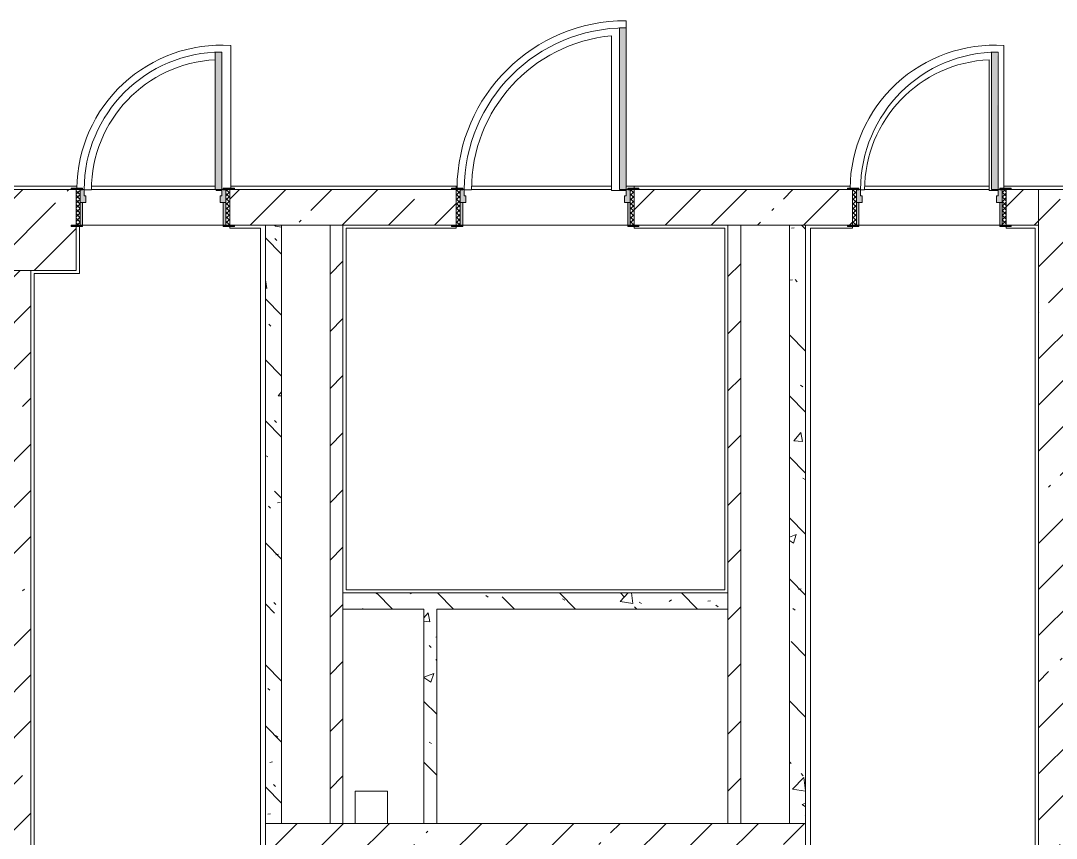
# Model space of a CAD drawing. Header units: millimetres. Extents: x 81494 to 296443, y -8553 to 29000.
# Drawn here: x 235001 to 241403, y 3888 to 8944 of the extents above; entities that cross this region are included whole.
import ezdxf

# ---------------------------------------------------------------- set-up
doc = ezdxf.new("R2010")
doc.units = ezdxf.units.MM
for name, color, linetype, lineweight, true_color in [('A-DOOR-5', 7, 'Continuous', 5, 0xe2e2e2), ('A-DOOR-6', 7, 'Continuous', 5, 0xaaaaaa), ('A-DOOR-FRAM-4', 7, 'Continuous', 5, 0xe2e2e2), ('A-DOOR-FRAM-5', 7, 'Continuous', 5, 0xaaaaaa), ('A-FLOR-2', 7, 'Continuous', 5, 0xaaaaaa), ('I-WALL-5', 7, 'Continuous', 5, 0x787878)]:
    doc.layers.add(name, color=color, linetype=linetype, lineweight=lineweight, true_color=true_color)
for name, color, linetype, lineweight in [('A-WALL', 7, 'Continuous', 9), ('I-WALL-3', 7, 'Continuous', 5), ('S-COLS-1', 7, 'Continuous', 5)]:
    doc.layers.add(name, color=color, linetype=linetype, lineweight=lineweight)
pattern_1 = [(45, (169433.17, 0), (-285.1231, 285.1231), []), (45, (169718.3, 0), (-285.1231, 285.1231), [504.031, -100.806, 16.764, -84.042])]
pattern_2 = [(45, (169433.17, 0), (-176.7767, 176.7767), [])]
pattern_3 = [(135, (169433.17, 0), (-377.1708, -377.1708), [533.4, -88.9, 17.78, -88.9]), (135, (169433.17, 376.94), (-377.1708, -377.1708), []), (50, (169433.17, 0), (637.6445, -55.7866), [66.675, -733.425]), (355, (169433.2, 0), (-123.3494, 668.699), [53.34, -586.74]), (100.451, (169486.3, -4.65), (514.299, 612.908), [56.665, -623.315]), (46.184, (169433.2, 177.8), (948.7764, -147.15), [100.012, -1100.137]), (96.636, (169512.2, 165.5), (830.909, 865.997), [84.998, -934.973]), (351.184, (169433.2, 177.8), (830.918, 865.988), [80.01, -880.11]), (21, (169522.07, 133.35), (530.6506, -357.9283), [66.675, -733.425]), (326, (169522.1, 133.35), (216.308, 644.6585), [53.34, -586.74]), (71.451, (169566.3, 103.5), (746.9596, 286.7243), [56.665, -623.315]), (37.5, (169433.17, 0), (10.8105, 295.9426), [16.764, -562.864, 16.764, -578.866, -588.962]), (37.5, (169433.17, 0), (10.8105, 295.9426), [-1175.258, 16.764, -572.198]), (7.5, (169433.17, 0), (233.8692, 350.6318), [16.764, -322.834, 16.764, -549.529, -224.472]), (7.5, (169433.17, 0), (233.8692, 350.6318), [-905.891, 16.764, -207.708]), (327.5, (169234.92, 0), (474.5678, -20.0513), [16.764, -205.486, 16.764, -676.656, -920.115]), (327.5, (169234.92, 0), (474.5678, -20.0513), [-915.67, 16.764, -903.351]), (317.5, (169146.02, 0), (518.4522, 88.9934), [16.764, -272.161, 16.764, -443.738, -653.415]), (317.5, (169146.02, 0), (518.4522, 88.9934), [-749.427, 16.764, -636.651])]
pattern_4 = [(135, (1826.41, 174.685), (-14.14214, -14.14214), []), (225, (1826.41, 174.685), (14.14214, -14.14214), [])]
pattern_5 = [(45, (-296.384, 174.685), (-14.1421, 14.1421), []), (135, (-296.384, 174.685), (-14.1421, -14.1421), [])]

# ---------------------------------------------------------------- blocks, each defined once
blk = doc.blocks.new('BSC_Колонна _Прямоугольная - 500х500-V188-1_3_4_птичка')
at = {"layer": 'S-COLS-1'}
h = blk.add_hatch(dxfattribs=at)
h.set_pattern_fill('FP_113', color=256, style=0, pattern_type=2)
h.set_pattern_definition([(45, (-65660, -7650), (-285.1231, 285.1231), []), (45, (-65374.88, -7650), (-285.1231, 285.1231), [504.031, -100.806, 16.764, -84.042])])
h.paths.add_polyline_path([(-30, -250), (250, -250), (250, 22), (220, 22), (220, 30), (250, 30), (250, 250), (-250, 250), (-250, -250)])
for p, q in [((220, 250), (-250, 250)), ((-250, 250), (-250, -250)), ((250, -250), (250, 22)), ((-250, -250), (250, -250))]:
    blk.add_line(p, q, dxfattribs=at)
blk = doc.blocks.new('110_Дверь_СКБ_1Ст_Внутренняя1 - Д-7_л__950x2100h_Туалет-21784696-1_3_4_птичка')
at = {"layer": 'A-DOOR-5'}
h = blk.add_hatch(color=256, dxfattribs=at)
h.paths.add_polyline_path([(447.5, 30), (462.5, 30), (462.5, 110), (437.5, 110), (437.5, 70), (427.5, 70), (427.5, 30), (437.5, 30)])
h.paths.add_polyline_path([(-437.5, 30), (-402.5, 30), (-402.5, 70), (-412.5, 70), (-412.5, 110), (-437.5, 108), (-437.5, 87.1)])
at = {"layer": 'A-DOOR-6'}
h = blk.add_hatch(dxfattribs=at)
h.set_pattern_fill('FP_28', color=256, style=0, pattern_type=2)
h.set_pattern_definition(pattern_4)
h.paths.add_polyline_path([(467.9, -110), (487.5, -110), (487.5, 110), (462.5, 110), (462.5, -110)])
at = {"layer": 'A-DOOR-FRAM-4'}
for points in [[(437.5, 110), (431.8, 960), (397.5, 960), (397.5, 110)], [(-422.5, 110), (-422.5, 118), (-492.5, 117.6), (-492.5, 110), (-437.5, 110)], [(513.8, 110), (517.5, 110), (517.5, 118), (447.5, 118), (447.5, 110), (487.5, 110)], [(-422.5, -110), (-422.5, 30), (-437.5, 30), (-437.5, -110)], [(462.5, -110), (462.5, 30), (447.5, 30), (447.5, -110)], [(-422.5, -118), (-422.5, -110), (-492.5, -110), (-492.5, -118), (-437.5, -118)], [(480.2, -118), (517.5, -118), (517.5, -110), (447.5, -110), (447.5, -118), (467.9, -118)]]:
    blk.add_hatch(color=256, dxfattribs=at).paths.add_polyline_path(points)
at = {"layer": 'A-DOOR-FRAM-5'}
h = blk.add_hatch(dxfattribs=at)
h.set_pattern_fill('FP_29', color=256, style=0, pattern_type=2)
h.set_pattern_definition(pattern_5)
h.paths.add_polyline_path([(-462.5, -110), (-437.5, -110), (-437.5, 110), (-462.5, 108), (-462.5, 87.1)])
at = {"layer": 'A-DOOR-6'}
for p, q in [((437.5, 960), (397.5, 960)), ((397.5, 960), (397.5, 110)), ((437.5, 110), (437.5, 960)), ((397.5, 110), (437.5, 110))]:
    blk.add_line(p, q, dxfattribs=at)
blk.add_arc((437.5, 110), 850, 90, 180, dxfattribs=at)
at = {"layer": 'A-DOOR-FRAM-5'}
for p, q in [((-422.5, 118), (-492.5, 118)), ((-492.5, 118), (-492.5, 110)), ((-492.5, 110), (-422.5, 110)), ((-437.5, 110), (-462.5, 110)), ((-462.5, 110), (-462.5, -110)), ((-412.5, 110), (-437.5, 110)), ((-437.5, 110), (-437.5, 30)), ((-437.5, -110), (-437.5, 110)), ((-422.5, 110), (-437.5, 110)), ((-437.5, 110), (-437.5, 109)), ((-437.5, 109), (-422.5, 109)), ((-422.5, 110), (-422.5, 118)), ((-422.5, 109), (-422.5, 110)), ((-412.5, 70), (-412.5, 110)), ((-402.5, 70), (-412.5, 70)), ((-402.5, 30), (-402.5, 70)), ((437.5, 70), (427.5, 70)), ((427.5, 70), (427.5, 30)), ((437.5, 110), (437.5, 70)), ((462.5, 110), (437.5, 110)), ((517.5, 118), (447.5, 118)), ((447.5, 118), (447.5, 110)), ((462.5, 110), (447.5, 110)), ((447.5, 110), (447.5, 109)), ((447.5, 110), (517.5, 110)), ((447.5, 109), (462.5, 109)), ((462.5, 30), (462.5, 110)), ((487.5, 110), (462.5, 110)), ((462.5, 110), (462.5, -110)), ((462.5, 109), (462.5, 110)), ((487.5, -110), (487.5, 110)), ((517.5, 110), (517.5, 118)), ((-437.5, 30), (-402.5, 30)), ((-422.5, 30), (-437.5, 30)), ((-437.5, 30), (-437.5, -110)), ((-422.5, -110), (-422.5, 30)), ((427.5, 30), (462.5, 30)), ((462.5, 30), (447.5, 30)), ((447.5, 30), (447.5, -110)), ((462.5, -110), (462.5, 30)), ((-422.5, -110), (-492.5, -110)), ((-492.5, -110), (-492.5, -118)), ((-492.5, -118), (-422.5, -118)), ((-462.5, -110), (-437.5, -110)), ((-437.5, -110), (-422.5, -110)), ((-422.5, -118), (-422.5, -110)), ((447.5, -110), (462.5, -110)), ((517.5, -110), (447.5, -110)), ((447.5, -110), (447.5, -118)), ((447.5, -118), (517.5, -118)), ((462.5, -110), (487.5, -110)), ((517.5, -118), (517.5, -110))]:
    blk.add_line(p, q, dxfattribs=at)
blk = doc.blocks.new('110_Дверь_СКБ_1Ст_Внутренняя1 - Д-7_л__950x2100h_Туалет-V232-1_3_4_птичка')
at = {"layer": 'A-DOOR-5'}
h = blk.add_hatch(color=256, dxfattribs=at)
h.paths.add_polyline_path([(462.5, 30), (462.5, 110), (437.5, 110), (437.5, 70), (427.5, 70), (427.5, 30), (447.5, 30)])
h.paths.add_polyline_path([(-437.5, 30), (-402.5, 30), (-402.5, 70), (-412.5, 70), (-412.5, 110), (-437.5, 108), (-437.5, 87.1)])
at = {"layer": 'A-DOOR-6'}
h = blk.add_hatch(dxfattribs=at)
h.set_pattern_fill('FP_28', color=256, style=0, pattern_type=2)
h.set_pattern_definition(pattern_4)
h.paths.add_polyline_path([(462.5, -110), (487.5, -110), (487.5, 110), (462.5, 110), (462.5, 87.1)])
at = {"layer": 'A-DOOR-FRAM-4'}
for points in [[(403.5, 110), (437.5, 110), (437.5, 960), (397.5, 960), (397.5, 110)], [(-437.5, 110), (-422.5, 110), (-422.5, 118), (-492.5, 118), (-492.5, 110), (-442.5, 110)], [(462.5, 110), (517.5, 110), (517.5, 118), (447.5, 118), (447.5, 110)], [(-422.5, -110), (-422.5, 30), (-437.5, 30), (-437.5, -110)], [(462.5, -110), (462.5, 30), (447.5, 30), (447.5, -110)], [(-442.5, -118), (-422.5, -118), (-422.5, -110), (-492.5, -110), (-492.5, -118), (-462.5, -118)], [(447.5, -118), (517.5, -118), (517.5, -110), (447.5, -110)]]:
    blk.add_hatch(color=256, dxfattribs=at).paths.add_polyline_path(points)
at = {"layer": 'A-DOOR-FRAM-5'}
h = blk.add_hatch(dxfattribs=at)
h.set_pattern_fill('FP_29', color=256, style=0, pattern_type=2)
h.set_pattern_definition(pattern_5)
h.paths.add_polyline_path([(-462.5, -110), (-437.5, -110), (-442.5, 110), (-462.5, 110), (-462.5, 87.1)])
at = {"layer": 'A-DOOR-6'}
for p, q in [((437.5, 960), (397.5, 960)), ((397.5, 960), (397.5, 110)), ((437.5, 110), (437.5, 960)), ((397.5, 110), (437.5, 110))]:
    blk.add_line(p, q, dxfattribs=at)
blk.add_arc((437.5, 110), 850, 90, 180, dxfattribs=at)
at = {"layer": 'A-DOOR-FRAM-5'}
for p, q in [((-422.5, 118), (-492.5, 118)), ((-492.5, 118), (-492.5, 110)), ((-492.5, 110), (-422.5, 110)), ((-437.5, 110), (-462.5, 110)), ((-462.5, 110), (-462.5, -110)), ((-412.5, 110), (-437.5, 110)), ((-437.5, 110), (-437.5, 30)), ((-437.5, -110), (-437.5, 110)), ((-422.5, 110), (-437.5, 110)), ((-437.5, 110), (-437.5, 109)), ((-437.5, 109), (-422.5, 109)), ((-422.5, 110), (-422.5, 118)), ((-422.5, 109), (-422.5, 110)), ((-412.5, 70), (-412.5, 110)), ((-402.5, 70), (-412.5, 70)), ((-402.5, 30), (-402.5, 70)), ((437.5, 70), (427.5, 70)), ((427.5, 70), (427.5, 30)), ((437.5, 110), (437.5, 70)), ((462.5, 110), (437.5, 110)), ((517.5, 118), (447.5, 118)), ((447.5, 118), (447.5, 110)), ((462.5, 110), (447.5, 110)), ((447.5, 110), (447.5, 109)), ((447.5, 110), (517.5, 110)), ((447.5, 109), (462.5, 109)), ((462.5, 30), (462.5, 110)), ((487.5, 110), (462.5, 110)), ((462.5, 110), (462.5, -110)), ((462.5, 109), (462.5, 110)), ((487.5, -110), (487.5, 110)), ((517.5, 110), (517.5, 118)), ((-437.5, 30), (-402.5, 30)), ((-422.5, 30), (-437.5, 30)), ((-437.5, 30), (-437.5, -110)), ((-422.5, -110), (-422.5, 30)), ((427.5, 30), (462.5, 30)), ((462.5, 30), (447.5, 30)), ((447.5, 30), (447.5, -110)), ((462.5, -110), (462.5, 30)), ((-422.5, -110), (-492.5, -110)), ((-492.5, -110), (-492.5, -118)), ((-492.5, -118), (-422.5, -118)), ((-462.5, -110), (-437.5, -110)), ((-437.5, -110), (-422.5, -110)), ((-422.5, -118), (-422.5, -110)), ((447.5, -110), (462.5, -110)), ((517.5, -110), (447.5, -110)), ((447.5, -110), (447.5, -118)), ((447.5, -118), (517.5, -118)), ((462.5, -110), (487.5, -110)), ((517.5, -118), (517.5, -110))]:
    blk.add_line(p, q, dxfattribs=at)
blk = doc.blocks.new('110_Дверь_СКБ_1Ст_Внутренняя1 - Д-4 _л_ 1100x2100h_су мгн-32399982-1_3_4_птичка')
at = {"layer": 'A-DOOR-5'}
h = blk.add_hatch(color=256, dxfattribs=at)
h.paths.add_polyline_path([(522.5, 30), (537.5, 30), (537.5, 110), (512.5, 110), (512.4, 70), (502.5, 70), (502.5, 30), (522.4, 30)])
h.paths.add_polyline_path([(-497.5, 30), (-477.5, 30), (-477.5, 70), (-487.5, 70), (-487.5, 110), (-512.5, 109), (-512.5, 30)])
at = {"layer": 'A-DOOR-6'}
h = blk.add_hatch(dxfattribs=at)
h.set_pattern_fill('FP_153', color=256, style=0, pattern_type=2)
h.set_pattern_definition([(135, (1751.41, 174.685), (-14.14214, -14.14214), []), (225, (1751.41, 174.685), (14.14214, -14.14214), [])])
h.paths.add_polyline_path([(537.5, -110), (562.5, -110), (562.5, 110), (537.5, 110), (537.5, -30.2)])
at = {"layer": 'A-DOOR-FRAM-4'}
for points in [[(511.8, 110), (512.5, 110), (512.5, 1110), (472.5, 1110), (472.5, 110)], [(-532.5, 110), (-497.5, 110), (-497.5, 118), (-567.5, 118), (-567.5, 110), (-537.5, 110)], [(592.5, 110), (592.5, 118), (522.5, 118), (522.5, 110), (562.5, 110)], [(-497.5, -110), (-497.5, 30), (-512.5, 30), (-512.5, -110)], [(537.5, -110), (537.5, 30), (522.5, 29.6), (522.5, -110)], [(-512.5, -118), (-497.5, -118), (-497.5, -110), (-567.5, -110), (-567.5, -118), (-533.8, -118)], [(559.5, -118), (592.5, -118), (592.5, -110), (522.5, -110), (522.5, -118), (537.5, -118)]]:
    blk.add_hatch(color=256, dxfattribs=at).paths.add_polyline_path(points)
at = {"layer": 'A-DOOR-FRAM-5'}
h = blk.add_hatch(dxfattribs=at)
h.set_pattern_fill('FP_154', color=256, style=0, pattern_type=2)
h.set_pattern_definition([(45, (-371.384, 174.685), (-14.1421, 14.1421), []), (135, (-371.384, 174.685), (-14.1421, -14.1421), [])])
h.paths.add_polyline_path([(-537.5, -110), (-512.5, -110), (-512.5, 110), (-537.5, 110), (-537.5, 87.1)])
at = {"layer": 'A-DOOR-6'}
for p, q in [((512.5, 1110), (472.5, 1110)), ((472.5, 1110), (472.5, 110)), ((512.5, 110), (512.5, 1110)), ((472.5, 110), (512.5, 110))]:
    blk.add_line(p, q, dxfattribs=at)
blk.add_arc((512.5, 110), 1000, 90, 180, dxfattribs=at)
at = {"layer": 'A-DOOR-FRAM-5'}
for p, q in [((-497.5, 118), (-567.5, 118)), ((-567.5, 118), (-567.5, 110)), ((-567.5, 110), (-497.5, 110)), ((-512.5, 110), (-537.5, 110)), ((-537.5, 110), (-537.5, -110)), ((-487.5, 110), (-512.5, 110)), ((-512.5, 110), (-512.5, 30)), ((-512.5, -110), (-512.5, 110)), ((-497.5, 110), (-512.5, 110)), ((-512.5, 110), (-512.5, 109)), ((-512.5, 109), (-497.5, 109)), ((-497.5, 110), (-497.5, 118)), ((-497.5, 109), (-497.5, 110)), ((-487.5, 70), (-487.5, 110)), ((-477.5, 70), (-487.5, 70)), ((-477.5, 30), (-477.5, 70)), ((512.5, 70), (502.5, 70)), ((502.5, 70), (502.5, 30)), ((512.5, 110), (512.5, 70)), ((537.5, 110), (512.5, 110)), ((592.5, 118), (522.5, 118)), ((522.5, 118), (522.5, 110)), ((537.5, 110), (522.5, 110)), ((522.5, 110), (522.5, 109)), ((522.5, 110), (592.5, 110)), ((522.5, 109), (537.5, 109)), ((537.5, 30), (537.5, 110)), ((562.5, 110), (537.5, 110)), ((537.5, 110), (537.5, -110)), ((537.5, 109), (537.5, 110)), ((562.5, -110), (562.5, 110)), ((592.5, 110), (592.5, 118)), ((-512.5, 30), (-477.5, 30)), ((-497.5, 30), (-512.5, 30)), ((-512.5, 30), (-512.5, -110)), ((-497.5, -110), (-497.5, 30)), ((502.5, 30), (537.5, 30)), ((537.5, 30), (522.5, 30)), ((522.5, 30), (522.5, -110)), ((537.5, -110), (537.5, 30)), ((-497.5, -110), (-567.5, -110)), ((-567.5, -110), (-567.5, -118)), ((-567.5, -118), (-497.5, -118)), ((-537.5, -110), (-512.5, -110)), ((-512.5, -110), (-497.5, -110)), ((-497.5, -118), (-497.5, -110)), ((522.5, -110), (537.5, -110)), ((592.5, -110), (522.5, -110)), ((522.5, -110), (522.5, -118)), ((522.5, -118), (592.5, -118)), ((537.5, -110), (562.5, -110)), ((592.5, -118), (592.5, -110))]:
    blk.add_line(p, q, dxfattribs=at)

msp = doc.modelspace()

# ---------------------------------------------------------------- hatches: boundary and pattern name
at = {"layer": 'I-WALL-3'}
h = msp.add_hatch(dxfattribs=at)
h.set_pattern_fill('FP_96', color=256, style=0, pattern_type=2)
h.set_pattern_definition(pattern_1)
h.paths.add_polyline_path([(239753.2, 7680), (240143.2, 7680), (240143.2, 7900), (238793.2, 7900), (238793.2, 7680), (239453.2, 7680)])
h.paths.add_polyline_path([(236993.2, 7680), (237693.2, 7680), (237693.2, 7900), (236293.2, 7900), (236293.2, 7680), (236913.2, 7680)])
h.paths.add_polyline_path([(241293.2, 7680), (241293.2, 7900), (241093.2, 7900), (241093.2, 7680), (241123.2, 7680)])
h = msp.add_hatch(dxfattribs=at)
h.set_pattern_fill('FP_96', color=256, style=0, pattern_type=2)
h.set_pattern_definition(pattern_1)
h.paths.add_polyline_path([(241513.2, -100), (241513.2, 7900), (241293.2, 7900), (241293.2, -100)])
h = msp.add_hatch(dxfattribs=at)
h.set_pattern_fill('FP_132', color=256, style=0, pattern_type=2)
h.set_pattern_definition(pattern_2)
h.paths.add_polyline_path([(236993.2, 3980), (236993.2, 7680), (236913.2, 7680), (236913.2, 3980)])
h = msp.add_hatch(dxfattribs=at)
h.set_pattern_fill('FP_132', color=256, style=0, pattern_type=2)
h.set_pattern_definition(pattern_2)
h.paths.add_polyline_path([(239453.2, 3980), (239453.2, 7680), (239373.2, 7680), (239373.2, 3980)])
h = msp.add_hatch(dxfattribs=at)
h.set_pattern_fill('FP_96', color=256, style=0, pattern_type=2)
h.set_pattern_definition(pattern_1)
h.paths.add_polyline_path([(235063.2, 400), (235063.2, 7400), (234843.2, 7400), (234843.2, 400)])
h = msp.add_hatch(dxfattribs=at)
h.set_pattern_fill('FP_96', color=256, style=0, pattern_type=2)
h.set_pattern_definition(pattern_1)
h.paths.add_polyline_path([(238498.2, 3760), (239853.2, 3760), (239853.2, 3980), (236513.2, 3980), (236513.2, 3760), (237898.2, 3760)])
at = {"layer": 'I-WALL-5'}
h = msp.add_hatch(dxfattribs=at)
h.set_pattern_fill('FP_125', color=256, style=0, pattern_type=2)
h.set_pattern_definition(pattern_3)
h.paths.add_polyline_path([(236513.2, 3980), (236613.2, 3980), (236613.2, 7680), (236513.2, 7680), (236513.2, 4300.5)])
h = msp.add_hatch(dxfattribs=at)
h.set_pattern_fill('FP_125', color=256, style=0, pattern_type=2)
h.set_pattern_definition(pattern_3)
h.paths.add_polyline_path([(239853.2, 3980), (239853.2, 7680), (239753.2, 7680), (239753.2, 3980)])
h = msp.add_hatch(dxfattribs=at)
h.set_pattern_fill('FP_125', color=256, style=0, pattern_type=2)
h.set_pattern_definition(pattern_3)
h.paths.add_polyline_path([(237185.4, 5305), (239373.2, 5305), (239373.2, 5405), (236993.2, 5405), (236996.7, 5305), (237068.2, 5305)])
h = msp.add_hatch(dxfattribs=at)
h.set_pattern_fill('FP_125', color=256, style=0, pattern_type=2)
h.set_pattern_definition(pattern_3)
h.paths.add_polyline_path([(237573.2, 3980), (237573.2, 5305), (237493.2, 5305), (237493.2, 3980)])

# ---------------------------------------------------------------- linework, layer by layer
at = {"layer": 'A-FLOR-2'}
for p, q in [((238743.2, 8900), (238743.2, 8944)), ((238653.2, 8850.7), (238653.2, 7892.9)), ((236299.2, 7908), (236299.2, 8791.2)), ((241079.2, 7908), (241079.2, 8791.2)), ((240989.2, 8702.3), (240989.2, 7892.9)), ((208173.2, 7920), (235349.5, 7920)), ((235393.2, 7898), (235438.2, 7898)), ((236203.2, 7900), (235438.3, 7900)), ((235439.5, 7920), (236203.2, 7920)), ((236209.2, 7900), (236209.2, 7892.9)), ((236209.2, 7892.9), (236243.2, 7892.9)), ((236299.2, 7920), (237699.3, 7920)), ((237693.2, 7920), (237693.2, 7908)), ((237743.2, 7899), (237788.2, 7899)), ((237789.3, 7920), (238653.2, 7920)), ((238653.2, 7892.9), (238743.2, 7892.9)), ((240129.5, 7920), (238743.2, 7920)), ((238793.2, 7908), (238793.2, 7920)), ((240193.2, 7898), (240218.2, 7898)), ((240219.5, 7920), (240989.2, 7920)), ((240989.2, 7892.9), (241043.2, 7892.9)), ((241079.2, 7920), (241738.1, 7920)), ((235363.2, 7672), (235363.2, 7380)), ((236293.2, 7660), (236293.2, 7672)), ((236482.2, 7660), (236293.2, 7660)), ((236482.2, 7660), (236482.2, 3729)), ((237693.2, 7660), (237013.2, 7660)), ((237013.2, 7660), (237013.2, 5425)), ((237693.2, 7672), (237693.2, 7660)), ((238793.2, 7660), (238793.2, 7672)), ((239353.2, 7660), (238793.2, 7660)), ((239353.2, 5425), (239353.2, 7660)), ((240143.2, 7660), (239884.2, 7660)), ((239884.2, 2347.5), (239884.2, 7660)), ((240143.2, 7672), (240143.2, 7660)), ((241093.2, 7660), (241093.2, 7672)), ((241273.2, 7660), (241093.2, 7660)), ((241273.2, 515.6), (241273.2, 7660)), ((235363.2, 7380), (235083.2, 7380)), ((235083.2, 7380), (235083.2, 515.5)), ((237013.2, 5425), (239353.2, 5425)), ((237068.2, 3980), (237068.2, 4180)), ((237068.2, 4180), (237268.2, 4180)), ((237268.2, 4180), (237268.2, 3980))]:
    msp.add_line(p, q, dxfattribs=at)
for centre, radius, start, end in [((238743.2, 7899), 1045, 90, 179.50487), ((238743.2, 7900), 955, 95.40763, 180.06083), ((236243.2, 7898), 895, 86.41414, 179.35657), ((241023.2, 7898), 895, 86.41414, 179.35657), ((236243.2, 7898), 805, 92.85121, 180), ((241023.2, 7898), 805, 92.42307, 180)]:
    msp.add_arc(centre, radius, start, end, dxfattribs=at)
at = {"layer": 'A-WALL'}
for p, q in [((236613.2, 7680), (236513.2, 7680)), ((236993.2, 7680), (236913.2, 7680)), ((239453.2, 7680), (239373.2, 7680)), ((239853.2, 7680), (239753.2, 7680)), ((236993.2, 5405), (236993.2, 5305)), ((239373.2, 5305), (239373.2, 5405)), ((236513.2, 3980), (236613.2, 3980)), ((236913.2, 3980), (236993.2, 3980)), ((237493.2, 3980), (237573.2, 3980)), ((239373.2, 3980), (239453.2, 3980))]:
    msp.add_line(p, q, dxfattribs=at)
at = {"layer": 'I-WALL-3'}
for p, q in [((235438.3, 7900), (236203.2, 7900)), ((237663.2, 7900), (236323.2, 7900)), ((237787.4, 7900), (238653.2, 7900)), ((240113.2, 7900), (238823.2, 7900)), ((240218.3, 7900), (240989.2, 7900)), ((241683.2, 7900), (241123.2, 7900)), ((241293.2, 7900), (241293.2, 515.5)), ((236253.2, 7680), (235383.2, 7680)), ((236323.2, 7680), (236513.2, 7680)), ((236513.2, 7680), (236513.2, 3760)), ((236613.2, 7680), (236913.2, 7680)), ((236613.2, 3980), (236613.2, 7680)), ((236913.2, 7680), (236913.2, 3980)), ((236993.2, 7680), (237663.2, 7680)), ((236993.2, 5405), (236993.2, 7680)), ((238753.2, 7680), (237733.2, 7680)), ((238823.2, 7680), (239373.2, 7680)), ((239373.2, 7680), (239373.2, 5405)), ((239453.2, 7680), (239753.2, 7680)), ((239453.2, 3980), (239453.2, 7680)), ((239753.2, 7680), (239753.2, 3980)), ((239853.2, 7680), (240113.2, 7680)), ((239853.2, 3760), (239853.2, 7680)), ((241053.2, 7680), (240183.2, 7680)), ((241123.2, 7680), (241293.2, 7680)), ((235063.2, 400), (235063.2, 7400)), ((239373.2, 5405), (236993.2, 5405)), ((236993.2, 3980), (236993.2, 5305)), ((236993.2, 5305), (237493.2, 5305)), ((237493.2, 5305), (237493.2, 3980)), ((237573.2, 5305), (239373.2, 5305)), ((237573.2, 3980), (237573.2, 5305)), ((239373.2, 5305), (239373.2, 3980)), ((236913.2, 3980), (236613.2, 3980)), ((237493.2, 3980), (236993.2, 3980)), ((239373.2, 3980), (237573.2, 3980)), ((239853.2, 3980), (239453.2, 3980))]:
    msp.add_line(p, q, dxfattribs=at)

# ---------------------------------------------------------------- block references
at = {"layer": 'A-DOOR-6'}
for name, p in [('110_Дверь_СКБ_1Ст_Внутренняя1 - Д-4 _л_ 1100x2100h_су мгн-32399982-1_3_4_птичка', (238230.7, 7790)), ('110_Дверь_СКБ_1Ст_Внутренняя1 - Д-7_л__950x2100h_Туалет-V232-1_3_4_птичка', (235805.7, 7790)), ('110_Дверь_СКБ_1Ст_Внутренняя1 - Д-7_л__950x2100h_Туалет-21784696-1_3_4_птичка', (240605.7, 7790))]:
    msp.add_blockref(name, p, dxfattribs=at)
at = {"layer": 'S-COLS-1'}
msp.add_blockref('BSC_Колонна _Прямоугольная - 500х500-V188-1_3_4_птичка', (235093.2, 7650), dxfattribs=at)

doc.saveas('drawing.dxf')
